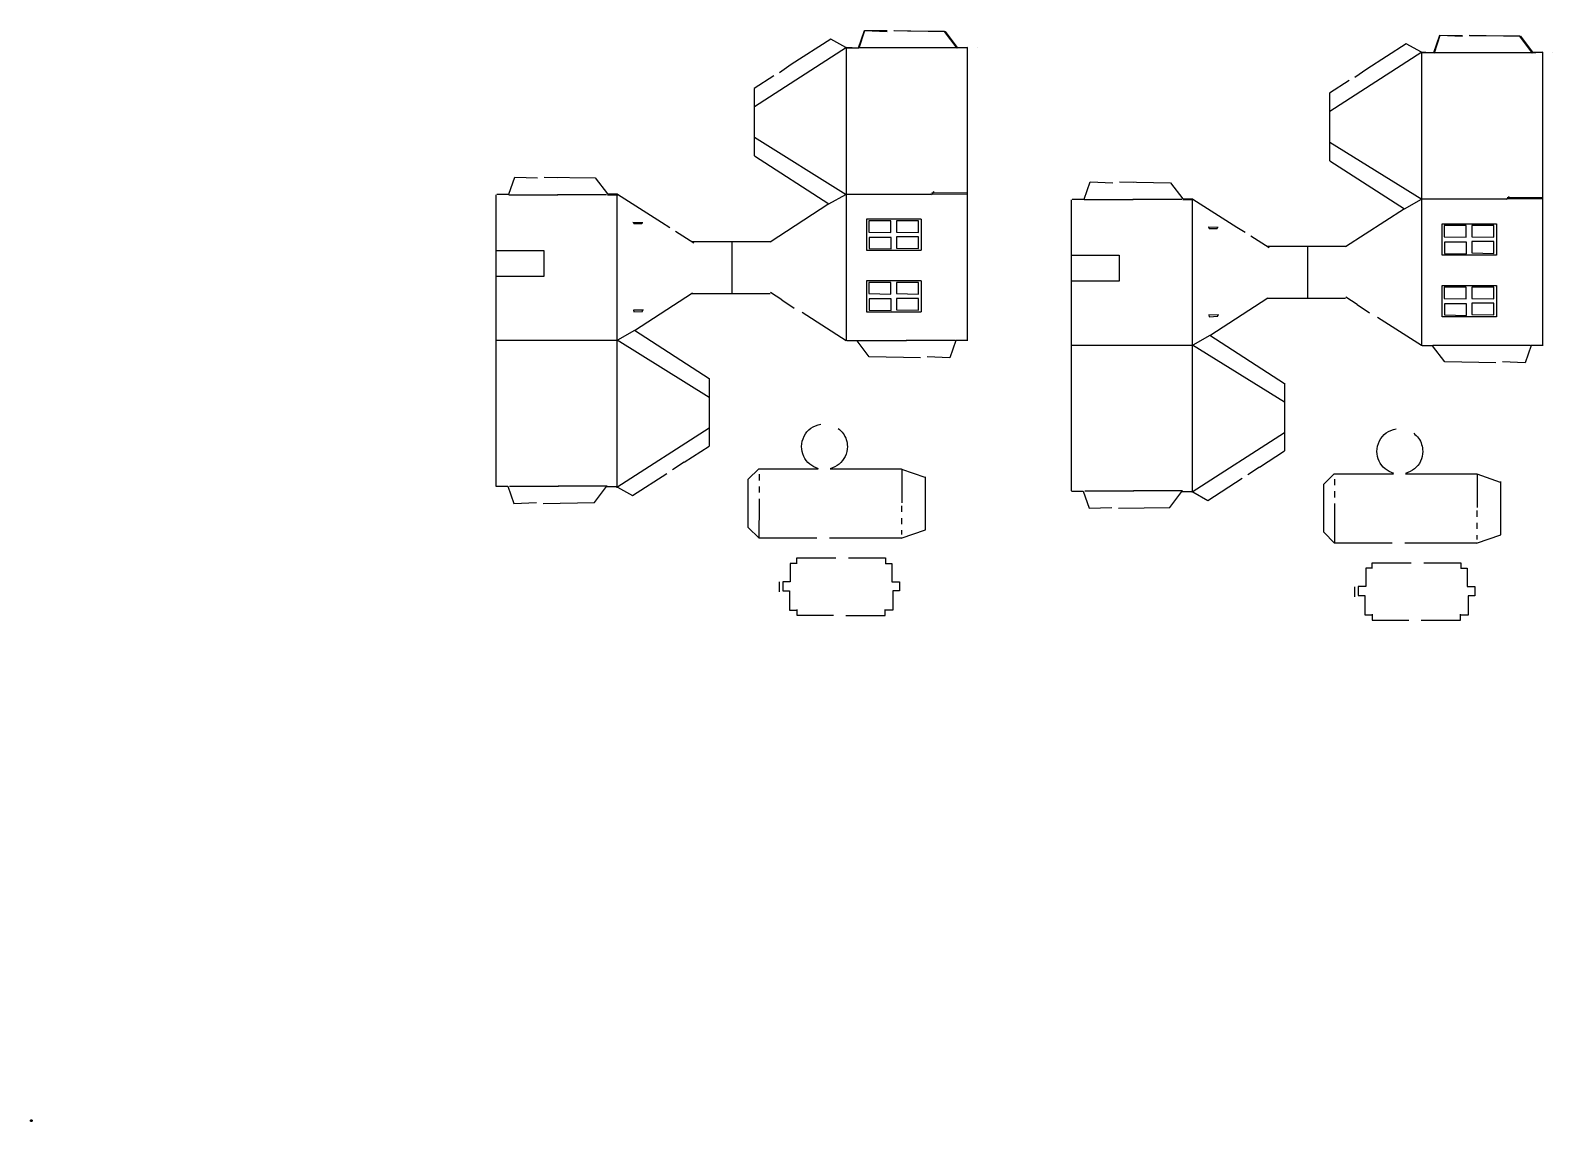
# Model space of a CAD drawing. Header units: millimetres. Extents: x -181 to 443, y -183 to 264.
import ezdxf

# ---------------------------------------------------------------- set-up
doc = ezdxf.new("R2010")
doc.units = ezdxf.units.MM
doc.layers.add('cut', color=7, linetype='CONTINUOUS')
doc.layers.add('cut_copy', color=7, linetype='CONTINUOUS')

msp = doc.modelspace()

# ---------------------------------------------------------------- linework, layer by layer
at = {"layer": 'cut', "color": 7}
for points in [[(170.02176, 264.064578), (160.73327, 264.154828), (158.45639, 256.977935), (153.18801, 257.266095), (147.0266, 260.76124), (130.77409, 250.295989)], [(153.4546, 257.199639), (158.29901, 257.199639), (160.78667, 264.269854), (170.0827, 263.877064)], [(172.83223, 264.269854), (193.78102, 263.877064), (198.75635, 257.330568), (202.94611, 257.330568)], [(178.38427, 263.983328), (172.87406, 264.050568)], [(203.01986, 137.19129), (203.01986, 197.075467), (203.01986, 257.266097), (198.77261, 256.977937), (193.62605, 263.835226), (178.38427, 263.983324)], [(178.62966, 257.08361), (158.56425, 257.08361)], [(130.77409, 250.29599), (125.89871, 246.894145)], [(123.57386, 245.659651), (115.57175, 240.506962)], [(115.54818, 240.543564), (115.54818, 226.713444), (115.54818, 212.840732)], [(115.60718, 212.857574), (146.20974, 193.15211), (153.18801, 197.075457)], [(10.055764, 197.13674), (14.900174, 197.13674), (17.387844, 204.206959), (26.683874, 203.81417)], [(29.433394, 204.206959), (50.382184, 203.81417), (55.357514, 197.26767), (59.547274, 197.26767)], [(34.985434, 203.92043), (29.475224, 203.98763)], [(9.608769, 196.87628), (9.608769, 137.30938), (9.608769, 77.55903)], [(14.930577, 196.95158), (34.995988, 196.95158)], [(55.373784, 196.91504), (59.719154, 196.91504)], [(59.55439, 197.118337), (77.59392, 185.66937)], [(203.00052, 197.099553), (188.00101, 197.156023)], [(189.21251, 198.243744), (188.06352, 196.90244)], [(203.14866, 197.632997), (188.43746, 197.689497)], [(146.20974, 193.15215), (122.08868, 177.55664)], [(69.912711, 185.49244), (65.807751, 185.55654)], [(65.949511, 185.66809), (66.240032, 185.10531), (69.508391, 185.10531), (69.726282, 185.6118)], [(77.593919, 185.66937), (80.938115, 183.49983)], [(83.289441, 182.05461), (90.792849, 177.2925)], [(90.064724, 177.75562), (122.13115, 177.75562)], [(9.713617, 174.07018), (29.295242, 174.07018), (29.295242, 163.49372)], [(66.418906, 141.23265), (90.309334, 156.67905)], [(90.064724, 156.4961), (122.13115, 156.4961)], [(126.93702, 153.85476), (122.17649, 156.87607)], [(126.93702, 153.85476), (131.94149, 150.48438)], [(70.105131, 149.57399), (66.000171, 149.63809)], [(66.095937, 149.67464), (66.241125, 148.89344), (69.689327, 149.07372), (69.761927, 149.67464)], [(153.31138, 137.11606), (135.19231, 148.6155)], [(97.128583, 121.45825), (66.418906, 141.2327), (59.440631, 137.30935)], [(183.699791, 130.0687), (162.751001, 130.46149), (157.775671, 137.00799), (153.585911, 137.00799)], [(197.9401, 137.16688), (177.87469, 137.16688)], [(203.077421, 137.13892), (198.233011, 137.13892), (195.745341, 130.0687), (186.449311, 130.46149)], [(97.018473, 121.61365), (97.018473, 107.78353), (97.018473, 93.91082)], [(86.80298, 87.2752), (97.124882, 93.92164)], [(59.10163, 77.13725), (59.440631, 77.11875), (65.602023, 73.62361), (79.694498, 82.69798)], [(86.802978, 87.2752), (82.103068, 84.12927)], [(141.19081, 56.15581), (117.55098, 56.15581), (113.13648, 60.57032), (113.13648, 80.30406), (117.39019, 84.55779), (141.74804, 84.56379)], [(146.6612, 84.56528), (175.96288, 84.57228), (175.96288, 84.57228), (175.96288, 84.49308)], [(175.86227, 56.15712), (185.72139, 59.54803), (185.72139, 81.32128)], [(175.99233, 84.53446), (185.56655, 81.16293)], [(176.10181, 84.39936), (176.04521, 70.67128)], [(9.680661, 77.45222), (14.52507, 77.45222), (17.01274, 70.382), (26.30877, 70.77479)], [(29.05829, 70.382), (50.00708, 70.77479), (54.98241, 77.32129), (59.17217, 77.32129)], [(55.237854, 77.55199), (35.172443, 77.55199)], [(117.57196, 70.84851), (117.51546, 56.13731)], [(175.91184, 56.24864), (175.91184, 56.15574), (146.44919, 56.15574)], [(133.02338, 45.84216), (130.36431, 45.84216), (130.36431, 38.29573), (127.28151, 38.29573), (127.28151, 34.60487), (129.99743, 34.60487), (129.99743, 26.66604), (133.13117, 26.66604)], [(133.05249, 45.67234), (133.05249, 48.0852), (148.97766, 48.0852)], [(154.17836, 48.09065), (169.36099, 48.09065), (169.36099, 45.71548)], [(169.36853, 45.82006), (172.0276, 45.82006), (172.0276, 38.27363), (175.1104, 38.27363), (175.1104, 34.58277), (172.39448, 34.58277), (172.39448, 26.64394), (169.26074, 26.64394)], [(125.84288, 38.25882), (125.77878, 34.15386)], [(132.97863, 26.98148), (132.97863, 24.56862), (148.11987, 24.56861)], [(153.0759, 24.56392), (169.28481, 24.56393), (169.28481, 26.93748)]]:
    msp.add_lwpolyline(points, dxfattribs=at)
at = {"layer": 'cut', "color": 1}
for points in [[(153.44889, 257.271185), (115.60745, 233.021451)], [(153.44889, 137.02875), (153.44889, 257.271185)], [(198.64837, 257.09666), (178.54438, 257.09666)], [(115.64321, 220.49095), (153.32039, 197.075497)], [(55.014697, 196.96463), (34.910702, 196.96463)], [(59.179759, 197.356047), (59.179759, 77.11361)], [(187.95017, 197.075497), (153.32039, 197.075497)], [(161.67346, 174.241796), (161.67346, 186.866512)], [(161.824758, 187.01781), (183.800238, 187.01781)], [(183.951536, 186.866512), (183.951536, 174.241796)], [(106.43986, 177.74955), (106.43986, 156.22828)], [(183.800238, 174.090498), (161.824758, 174.090498)], [(29.295242, 163.49372), (9.713617, 163.49372)], [(161.68025, 148.991546), (161.68025, 161.616262)], [(161.831548, 161.76756), (183.807026, 161.76756)], [(183.958324, 161.616262), (183.958324, 148.991546)], [(183.807026, 148.840248), (161.831548, 148.840248)], [(9.608769, 137.3093), (59.308257, 137.3093)], [(97.08165, 113.83405), (59.308257, 137.3093)], [(157.85598, 137.17993), (177.95998, 137.17993)], [(59.179759, 77.11361), (97.081602, 101.40206)], [(15.153734, 77.56504), (35.257729, 77.56504)]]:
    msp.add_lwpolyline(points, dxfattribs=at)
for points in [[(206.98351, 257.16569), (206.983, 257.16622), (206.982632, 257.166065), (206.98248, 257.16569), (206.983, 257.16517), (206.98351, 257.16569)], [(9.999614, 197.16459), (10.000124, 197.16512), (10.000492, 197.164965), (10.000644, 197.16459), (10.000124, 197.16407), (9.999614, 197.16459)], [(161.824758, 187.01781)], [(161.831548, 161.76756)], [(202.87107, 137.37989), (202.87056, 137.38042), (202.870192, 137.380265), (202.87004, 137.37989), (202.87056, 137.37937), (202.87107, 137.37989)], [(60.168817, 77.765), (60.168307, 77.76553), (60.167939, 77.765375), (60.167787, 77.765), (60.168307, 77.76448), (60.168817, 77.765)]]:
    msp.add_lwpolyline(points, close=True, dxfattribs=at)
at = {"layer": 'cut', "color": 7}
for points in [[(162.54695, 181.65505), (171.61706, 181.49592), (171.61706, 186.26967), (162.54695, 186.26967)], [(173.86453, 181.66483), (182.93464, 181.5057), (182.93464, 186.27945), (173.86453, 186.27945)], [(162.63579, 174.86136), (171.7059, 174.70223), (171.7059, 179.47598), (162.63579, 179.47598)], [(173.86453, 175.02207), (182.93464, 174.86136), (182.93464, 179.68265), (173.86453, 179.68265)], [(162.55373, 156.4048), (171.62384, 156.24567), (171.62384, 161.01942), (162.55373, 161.01942)], [(173.87131, 156.41458), (182.94142, 156.25545), (182.94142, 161.0292), (173.87131, 161.0292)], [(162.64257, 149.61111), (171.71268, 149.45198), (171.71268, 154.22573), (162.64257, 154.22573)], [(173.87131, 149.77182), (182.94142, 149.61111), (182.94142, 154.4324), (173.87131, 154.4324)], [(153.74016, 93.72321)]]:
    msp.add_lwpolyline(points, close=True, dxfattribs=at)
at = {"layer": 'cut', "color": 1}
for points, knots in [([(161.67346, 186.866512), (161.674469, 186.879752), (161.676477, 186.906124), (161.692352, 186.943017), (161.716505, 186.974765), (161.748253, 186.998918), (161.785146, 187.014793), (161.811518, 187.016801), (161.824758, 187.01781)], [0, 0, 0, 0, 0.039606, 0.078884, 0.11849, 0.158097, 0.197375, 0.236981, 0.236981, 0.236981, 0.236981]), ([(183.800238, 187.01781), (183.813478, 187.016801), (183.83985, 187.014793), (183.876743, 186.998918), (183.908491, 186.974765), (183.932644, 186.943017), (183.948519, 186.906124), (183.950527, 186.879752), (183.951536, 186.866512)], [0, 0, 0, 0, 0.039606, 0.078884, 0.11849, 0.158097, 0.197375, 0.236981, 0.236981, 0.236981, 0.236981]), ([(161.824758, 174.090498), (161.811518, 174.091507), (161.785146, 174.093515), (161.748253, 174.10939), (161.716505, 174.133543), (161.692352, 174.165291), (161.676477, 174.202184), (161.674469, 174.228556), (161.67346, 174.241796)], [0, 0, 0, 0, 0.039606, 0.078884, 0.11849, 0.158097, 0.197375, 0.236981, 0.236981, 0.236981, 0.236981]), ([(183.951536, 174.241796), (183.950527, 174.228556), (183.948519, 174.202184), (183.932644, 174.165291), (183.908491, 174.133543), (183.876743, 174.10939), (183.83985, 174.093515), (183.813478, 174.091507), (183.800238, 174.090498)], [0, 0, 0, 0, 0.039606, 0.078884, 0.11849, 0.158097, 0.197375, 0.236981, 0.236981, 0.236981, 0.236981]), ([(161.68025, 161.616262), (161.681259, 161.629502), (161.683267, 161.655874), (161.699142, 161.692767), (161.723295, 161.724515), (161.755043, 161.748668), (161.791936, 161.764543), (161.818308, 161.766551), (161.831548, 161.76756)], [0, 0, 0, 0, 0.039606, 0.078884, 0.11849, 0.158097, 0.197375, 0.236981, 0.236981, 0.236981, 0.236981]), ([(183.807026, 161.76756), (183.820266, 161.766551), (183.846638, 161.764543), (183.883531, 161.748668), (183.915279, 161.724515), (183.939432, 161.692767), (183.955307, 161.655874), (183.957315, 161.629502), (183.958324, 161.616262)], [0, 0, 0, 0, 0.039606, 0.078884, 0.11849, 0.158097, 0.197375, 0.236981, 0.236981, 0.236981, 0.236981]), ([(161.831548, 148.840248), (161.818308, 148.841257), (161.791936, 148.843265), (161.755043, 148.85914), (161.723295, 148.883293), (161.699142, 148.915041), (161.683267, 148.951934), (161.681259, 148.978306), (161.68025, 148.991546)], [0, 0, 0, 0, 0.039606, 0.078884, 0.11849, 0.158097, 0.197375, 0.236981, 0.236981, 0.236981, 0.236981]), ([(183.958324, 148.991546), (183.957315, 148.978306), (183.955307, 148.951934), (183.939432, 148.915041), (183.915279, 148.883293), (183.883531, 148.85914), (183.846638, 148.843265), (183.820266, 148.841257), (183.807026, 148.840248)], [0, 0, 0, 0, 0.039606, 0.078884, 0.11849, 0.158097, 0.197375, 0.236981, 0.236981, 0.236981, 0.236981]), ([(117.53098, 82.38533), (117.531765, 82.099569), (117.533317, 81.534396), (117.536571, 80.696764), (117.538184, 80.144891), (117.53898, 79.87243)], [0, 0, 0, 0, 0.857287, 1.695525, 2.512913, 2.512913, 2.512913, 2.512913]), ([(117.54761, 77.35797), (117.548806, 77.062483), (117.551133, 76.487605), (117.553525, 75.650484), (117.55493, 75.108851), (117.55561, 74.84661)], [0, 0, 0, 0, 0.886469, 1.724648, 2.511373, 2.511373, 2.511373, 2.511373]), ([(117.56423, 72.33168), (117.565352, 72.014483), (117.567178, 71.498389), (117.569149, 70.913396), (117.570009, 70.645599), (117.57023, 70.5767)], [0, 0, 0, 0, 0.951596, 1.548292, 1.75499, 1.75499, 1.75499, 1.75499]), ([(175.96458, 69.46421), (175.965365, 69.178447), (175.966917, 68.613272), (175.970171, 67.775638), (175.971784, 67.223763), (175.97258, 66.9513)], [0, 0, 0, 0, 0.857292, 1.69553, 2.512923, 2.512923, 2.512923, 2.512923]), ([(175.9812, 64.43685), (175.982396, 64.14136), (175.984723, 63.566479), (175.987115, 62.729355), (175.98852, 62.187721), (175.9892, 61.92548)], [0, 0, 0, 0, 0.886476, 1.724658, 2.511383, 2.511383, 2.511383, 2.511383]), ([(175.99782, 59.41056), (175.998942, 59.093361), (176.000768, 58.577264), (176.002739, 57.992267), (176.003599, 57.724469), (176.00382, 57.65557)], [0, 0, 0, 0, 0.951603, 1.548302, 1.755, 1.755, 1.755, 1.755])]:
    msp.add_open_spline(points, degree=3, knots=knots, dxfattribs=at)
at = {"layer": 'cut', "color": 7}
for points, knots in [([(141.95286, 84.65671), (140.667738, 85.181667), (138.125295, 86.220225), (135.594522, 89.64269), (134.645871, 93.819451), (135.684557, 98.092218), (138.576494, 101.646772), (141.385334, 102.528189), (142.80713, 102.97435)], [0, 0, 0, 0, 4.097407, 8.106176, 12.203583, 16.591278, 20.871727, 25.259422, 25.259422, 25.259422, 25.259422]), ([(150.04517, 101.18437), (150.758315, 100.532741), (152.176618, 99.23678), (153.436451, 96.590593), (153.958814, 93.312241), (153.120723, 89.627854), (150.572832, 86.199658), (148.017416, 85.167664), (146.72565, 84.64599)], [0, 0, 0, 0, 2.875092, 5.717987, 8.593079, 12.704494, 16.726419, 20.837833, 20.837833, 20.837833, 20.837833])]:
    msp.add_open_spline(points, degree=3, knots=knots, dxfattribs=at)
at = {"layer": 'cut_copy', "color": 7}
for points in [[(405.9251, 262.106718), (396.63661, 262.196968), (394.35973, 255.020075), (389.09135, 255.308235), (382.92994, 258.80338), (366.67743, 248.338129)], [(389.35785, 255.241779), (394.20226, 255.241779), (396.68992, 262.311994), (405.98595, 261.919204)], [(408.73548, 262.311994), (429.68427, 261.919204), (434.6596, 255.372708), (438.84936, 255.372708)], [(414.28752, 262.025468), (408.77731, 262.092708)], [(438.9232, 135.23343), (438.9232, 195.11761), (438.9232, 255.308237), (434.67595, 255.020077), (429.52939, 261.877366), (414.28761, 262.025464)], [(414.53291, 255.12575), (394.4675, 255.12575)], [(359.4772, 243.701791), (351.47509, 238.549102)], [(366.67743, 248.33813), (361.80205, 244.936285)], [(351.45152, 238.585704), (351.45152, 224.755584), (351.45152, 210.882872)], [(351.51052, 210.899714), (382.11308, 191.19425), (389.09135, 195.1176)], [(245.959014, 195.17888), (250.803424, 195.17888), (253.291094, 202.249099), (262.587124, 201.85631)], [(265.336644, 202.249099), (286.285434, 201.85631), (291.260764, 195.30981), (295.450524, 195.30981)], [(270.888684, 201.96257), (265.378474, 202.02977)], [(245.51211, 194.91842), (245.5121, 135.35152), (245.5121, 75.60117)], [(250.833827, 194.99372), (270.899238, 194.99372)], [(291.277034, 194.95718), (295.622404, 194.95718)], [(295.45773, 195.16048), (313.49726, 183.71151)], [(438.90386, 195.14169), (423.90435, 195.19819)], [(425.11585, 196.28588), (423.96686, 194.94458)], [(439.052, 195.67514), (424.3408, 195.73164)], [(382.11308, 191.19429), (357.99202, 175.59878)], [(305.81605, 183.53458), (301.71109, 183.59868)], [(301.85285, 183.71023), (302.14337, 183.14745), (305.41173, 183.14745), (305.62962, 183.65394)], [(313.49726, 183.71151), (316.84145, 181.54197)], [(319.19278, 180.09675), (326.69619, 175.33464)], [(325.96806, 175.79776), (358.03449, 175.79776)], [(245.61695, 172.11232), (265.19858, 172.11232), (265.19858, 161.53586)], [(302.32224, 139.27479), (326.21267, 154.72119)], [(325.96806, 154.53824), (358.03449, 154.53824)], [(362.84036, 151.8969), (358.07983, 154.91821)], [(362.84036, 151.8969), (367.84483, 148.52652)], [(306.00847, 147.61613), (301.90351, 147.68023)], [(301.99927, 147.71678), (302.14446, 146.93558), (305.59266, 147.11586), (305.66526, 147.71678)], [(389.21472, 135.1582), (371.09565, 146.65764)], [(333.03192, 119.50039), (302.32224, 139.27484), (295.34397, 135.35149)], [(419.603041, 128.11084), (398.654251, 128.50363), (393.678921, 135.05013), (389.489161, 135.05013)], [(433.84335, 135.20902), (413.77794, 135.20902)], [(438.980671, 135.18106), (434.136261, 135.18106), (431.648591, 128.11084), (422.352561, 128.50363)], [(332.92181, 119.65579), (332.92181, 105.82567), (332.92181, 91.95296)], [(322.70632, 85.31734), (333.02822, 91.96378)], [(322.70631, 85.31734), (318.0064, 82.17141)], [(377.09415, 54.19795), (353.45432, 54.19795), (349.03982, 58.61246), (349.03982, 78.3462), (353.29353, 82.59993), (377.65138, 82.60593)], [(382.56454, 82.60742), (411.86622, 82.61442), (411.86622, 82.61442), (411.86622, 82.53522)], [(411.89567, 82.5766), (421.46989, 79.20507)], [(412.00515, 82.4415), (411.94855, 68.71342)], [(245.583911, 75.49436), (250.42832, 75.49436), (252.91599, 68.42414), (262.21202, 68.81693)], [(264.96154, 68.42414), (285.91033, 68.81693), (290.88566, 75.36343), (295.07542, 75.36343)], [(291.141104, 75.59413), (271.075693, 75.59413)], [(295.00497, 75.17939), (295.34397, 75.16089), (301.50536, 71.66575), (315.59783, 80.74012)], [(411.76561, 54.19926), (421.62473, 57.59017), (421.62473, 79.36342)], [(353.4753, 68.89065), (353.4188, 54.17945)], [(411.81518, 54.29078), (411.81518, 54.19788), (382.35253, 54.19788)], [(368.92672, 43.8843), (366.26765, 43.8843), (366.26765, 36.33787), (363.18485, 36.33787), (363.18485, 32.64701), (365.90077, 32.64701), (365.90077, 24.70818), (369.03451, 24.70818)], [(368.95583, 43.71448), (368.95583, 46.12734), (384.881, 46.12734)], [(390.0817, 46.13279), (405.26433, 46.13279), (405.26433, 43.75762)], [(405.27187, 43.8622), (407.93094, 43.8622), (407.93094, 36.31577), (411.01374, 36.31577), (411.01374, 32.62491), (408.29782, 32.62491), (408.29782, 24.68608), (405.16408, 24.68608)], [(361.74622, 36.30096), (361.68212, 32.196)], [(368.88197, 25.02362), (368.88197, 22.61076), (384.02321, 22.61075)], [(388.97924, 22.60606), (405.18815, 22.60607), (405.18815, 24.97962)]]:
    msp.add_lwpolyline(points, dxfattribs=at)
at = {"layer": 'cut_copy', "color": 1}
for points in [[(389.35223, 255.313325), (351.51079, 231.063591)], [(389.35223, 135.07089), (389.35223, 255.313325)], [(434.55162, 255.1388), (414.44763, 255.1388)], [(351.54655, 218.53309), (389.22373, 195.11764)], [(290.917947, 195.00677), (270.813952, 195.00677)], [(295.0831, 195.39819), (295.0831, 75.15575)], [(423.85351, 195.11764), (389.22373, 195.11764)], [(397.57681, 172.283936), (397.57681, 184.908652)], [(397.728108, 185.05995), (419.703588, 185.05995)], [(419.854886, 184.908652), (419.854886, 172.283936)], [(342.3432, 175.79169), (342.3432, 154.27042)], [(419.703588, 172.132638), (397.728108, 172.132638)], [(265.19858, 161.53586), (245.61695, 161.53586)], [(397.58359, 147.033676), (397.58359, 159.658392)], [(397.734888, 159.80969), (419.710366, 159.80969)], [(419.861664, 159.658392), (419.861664, 147.033676)], [(419.710366, 146.882378), (397.734888, 146.882378)], [(245.51211, 135.35144), (295.21159, 135.35144)], [(332.98499, 111.87619), (295.21159, 135.35144)], [(393.75923, 135.22207), (413.86323, 135.22207)], [(295.0831, 75.15575), (332.98494, 99.4442)], [(251.056984, 75.60718), (271.160979, 75.60718)]]:
    msp.add_lwpolyline(points, dxfattribs=at)
for points in [[(442.88676, 255.20783), (442.88625, 255.20836), (442.885882, 255.208205), (442.88573, 255.20783), (442.88625, 255.20731), (442.88676, 255.20783)], [(245.902864, 195.20673), (245.903374, 195.20726), (245.903742, 195.207105), (245.903894, 195.20673), (245.903374, 195.20621), (245.902864, 195.20673)], [(397.728108, 185.05995)], [(397.734888, 159.80969)], [(438.77432, 135.42203), (438.77381, 135.42256), (438.773442, 135.422405), (438.77329, 135.42203), (438.77381, 135.42151), (438.77432, 135.42203)], [(296.072067, 75.80714), (296.071557, 75.80767), (296.071189, 75.807515), (296.071037, 75.80714), (296.071557, 75.80662), (296.072067, 75.80714)]]:
    msp.add_lwpolyline(points, close=True, dxfattribs=at)
at = {"layer": 'cut_copy', "color": 7}
for points in [[(398.45029, 179.69719), (407.5204, 179.53806), (407.5204, 184.31181), (398.45029, 184.31181)], [(409.76787, 179.70697), (418.83798, 179.54784), (418.83798, 184.32159), (409.76787, 184.32159)], [(398.53913, 172.9035), (407.60924, 172.74437), (407.60924, 177.51812), (398.53913, 177.51812)], [(409.76787, 173.06421), (418.83798, 172.9035), (418.83798, 177.72479), (409.76787, 177.72479)], [(398.45707, 154.44694), (407.52718, 154.28781), (407.52718, 159.06156), (398.45707, 159.06156)], [(409.77465, 154.45672), (418.84476, 154.29759), (418.84476, 159.07134), (409.77465, 159.07134)], [(398.54591, 147.65325), (407.61602, 147.49412), (407.61602, 152.26787), (398.54591, 152.26787)], [(409.77465, 147.81396), (418.84476, 147.65325), (418.84476, 152.47454), (409.77465, 152.47454)], [(389.6435, 91.76535)], [(-180.473591, -182.54721)]]:
    msp.add_lwpolyline(points, close=True, dxfattribs=at)
at = {"layer": 'cut_copy', "color": 1}
for points, knots in [([(397.57681, 184.908652), (397.577819, 184.921892), (397.579827, 184.948264), (397.595702, 184.985157), (397.619855, 185.016905), (397.651603, 185.041058), (397.688496, 185.056933), (397.714868, 185.058941), (397.728108, 185.05995)], [0, 0, 0, 0, 0.039606, 0.078884, 0.11849, 0.158097, 0.197375, 0.236981, 0.236981, 0.236981, 0.236981]), ([(419.703588, 185.05995), (419.716828, 185.058941), (419.7432, 185.056933), (419.780093, 185.041058), (419.811841, 185.016905), (419.835994, 184.985157), (419.851869, 184.948264), (419.853877, 184.921892), (419.854886, 184.908652)], [0, 0, 0, 0, 0.039606, 0.078884, 0.11849, 0.158097, 0.197375, 0.236981, 0.236981, 0.236981, 0.236981]), ([(397.728108, 172.132638), (397.714868, 172.133647), (397.688496, 172.135655), (397.651603, 172.15153), (397.619855, 172.175683), (397.595702, 172.207431), (397.579827, 172.244324), (397.577819, 172.270696), (397.57681, 172.283936)], [0, 0, 0, 0, 0.039606, 0.078884, 0.11849, 0.158097, 0.197375, 0.236981, 0.236981, 0.236981, 0.236981]), ([(419.854886, 172.283936), (419.853877, 172.270696), (419.851869, 172.244324), (419.835994, 172.207431), (419.811841, 172.175683), (419.780093, 172.15153), (419.7432, 172.135655), (419.716828, 172.133647), (419.703588, 172.132638)], [0, 0, 0, 0, 0.039606, 0.078884, 0.11849, 0.158097, 0.197375, 0.236981, 0.236981, 0.236981, 0.236981]), ([(397.58359, 159.658392), (397.584599, 159.671632), (397.586607, 159.698004), (397.602482, 159.734897), (397.626635, 159.766645), (397.658383, 159.790798), (397.695276, 159.806673), (397.721648, 159.808681), (397.734888, 159.80969)], [0, 0, 0, 0, 0.039606, 0.078884, 0.11849, 0.158097, 0.197375, 0.236981, 0.236981, 0.236981, 0.236981]), ([(419.710366, 159.80969), (419.723606, 159.808681), (419.749978, 159.806673), (419.786871, 159.790798), (419.818619, 159.766645), (419.842772, 159.734897), (419.858647, 159.698004), (419.860655, 159.671632), (419.861664, 159.658392)], [0, 0, 0, 0, 0.039606, 0.078884, 0.11849, 0.158097, 0.197375, 0.236981, 0.236981, 0.236981, 0.236981]), ([(397.734888, 146.882378), (397.721648, 146.883387), (397.695276, 146.885395), (397.658383, 146.90127), (397.626635, 146.925423), (397.602482, 146.957171), (397.586607, 146.994064), (397.584599, 147.020436), (397.58359, 147.033676)], [0, 0, 0, 0, 0.039606, 0.078884, 0.11849, 0.158097, 0.197375, 0.236981, 0.236981, 0.236981, 0.236981]), ([(419.861664, 147.033676), (419.860655, 147.020436), (419.858647, 146.994064), (419.842772, 146.957171), (419.818619, 146.925423), (419.786871, 146.90127), (419.749978, 146.885395), (419.723606, 146.883387), (419.710366, 146.882378)], [0, 0, 0, 0, 0.039606, 0.078884, 0.11849, 0.158097, 0.197375, 0.236981, 0.236981, 0.236981, 0.236981]), ([(353.43432, 80.42747), (353.435105, 80.141709), (353.436657, 79.576536), (353.439911, 78.738904), (353.441524, 78.187031), (353.44232, 77.91457)], [0, 0, 0, 0, 0.857287, 1.695525, 2.512913, 2.512913, 2.512913, 2.512913]), ([(353.45095, 75.40011), (353.452146, 75.104623), (353.454473, 74.529745), (353.456865, 73.692624), (353.45827, 73.150991), (353.45895, 72.88875)], [0, 0, 0, 0, 0.886469, 1.724648, 2.511373, 2.511373, 2.511373, 2.511373]), ([(353.46757, 70.37382), (353.468692, 70.056623), (353.470518, 69.540529), (353.472489, 68.955536), (353.473349, 68.687739), (353.47357, 68.61884)], [0, 0, 0, 0, 0.951596, 1.548292, 1.75499, 1.75499, 1.75499, 1.75499]), ([(411.86792, 67.50635), (411.868705, 67.220587), (411.870257, 66.655412), (411.873511, 65.817778), (411.875124, 65.265903), (411.87592, 64.99344)], [0, 0, 0, 0, 0.857292, 1.69553, 2.512923, 2.512923, 2.512923, 2.512923]), ([(411.88454, 62.47899), (411.885736, 62.1835), (411.888063, 61.608619), (411.890455, 60.771495), (411.89186, 60.229861), (411.89254, 59.96762)], [0, 0, 0, 0, 0.886476, 1.724658, 2.511383, 2.511383, 2.511383, 2.511383]), ([(411.90116, 57.4527), (411.902282, 57.135501), (411.904108, 56.619404), (411.906079, 56.034407), (411.906939, 55.766609), (411.90716, 55.69771)], [0, 0, 0, 0, 0.951603, 1.548302, 1.755, 1.755, 1.755, 1.755])]:
    msp.add_open_spline(points, degree=3, knots=knots, dxfattribs=at)
at = {"layer": 'cut_copy', "color": 7}
for points, knots in [([(377.8562, 82.69885), (376.571078, 83.223807), (374.028635, 84.262365), (371.497862, 87.68483), (370.549211, 91.861591), (371.587897, 96.134358), (374.479834, 99.688912), (377.288674, 100.570329), (378.71047, 101.01649)], [0, 0, 0, 0, 4.097407, 8.106176, 12.203583, 16.591278, 20.871727, 25.259422, 25.259422, 25.259422, 25.259422]), ([(385.94851, 99.22651), (386.661655, 98.574881), (388.079958, 97.27892), (389.339791, 94.632733), (389.862154, 91.354381), (389.024063, 87.669994), (386.476172, 84.241798), (383.920756, 83.209804), (382.62899, 82.68813)], [0, 0, 0, 0, 2.875092, 5.717987, 8.593079, 12.704494, 16.726419, 20.837833, 20.837833, 20.837833, 20.837833]), ([(-180.473591, -182.54721), (-180.479143, -182.500845), (-180.490196, -182.40855), (-180.574477, -182.291591), (-180.694222, -182.213655), (-180.836353, -182.186595), (-180.978002, -182.213788), (-181.098819, -182.291442), (-181.179811, -182.408627), (-181.208388, -182.547167), (-181.179942, -182.685904), (-181.09867, -182.802881), (-180.978139, -182.880616), (-180.85198, -182.90488), (-180.741514, -182.890716), (-180.653161, -182.855324), (-180.57705, -182.798946), (-180.519049, -182.725294), (-180.480858, -182.639441), (-180.476017, -182.577997), (-180.473591, -182.54721)], [0, 0, 0, 0, 0.138166, 0.275039, 0.416058, 0.55825, 0.697909, 0.838936, 0.978287, 1.113991, 1.252153, 1.391512, 1.530024, 1.672213, 1.767102, 1.860837, 1.954709, 2.047827, 2.139524, 2.231605, 2.231605, 2.231605, 2.231605])]:
    msp.add_open_spline(points, degree=3, knots=knots, dxfattribs=at)

doc.saveas('drawing.dxf')
